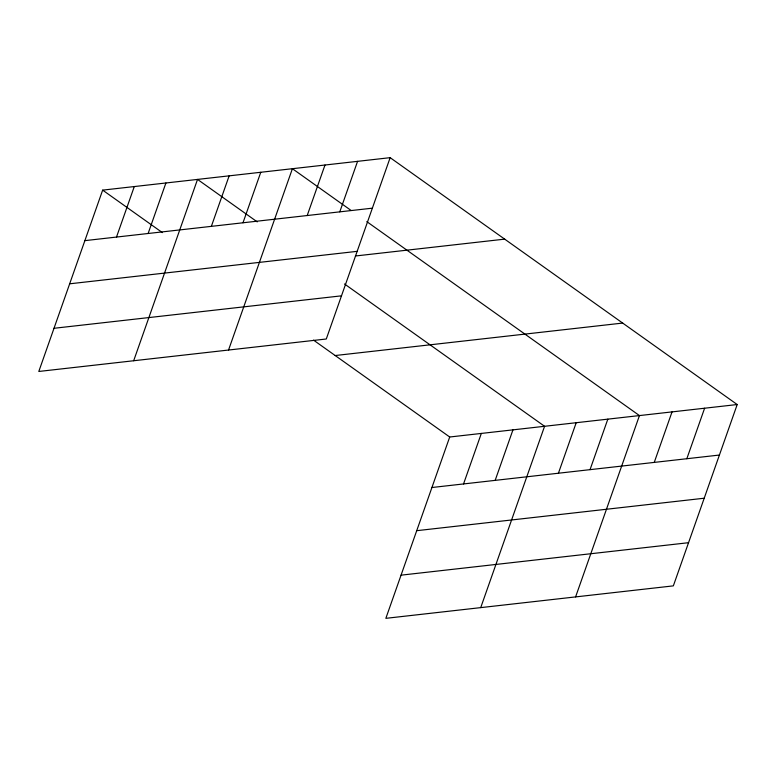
<?xml version="1.0" encoding="UTF-8"?>
<svg xmlns="http://www.w3.org/2000/svg" width="776" height="776" viewBox="0 0 776 776"><rect width="100%" height="100%" fill="white"/><g stroke="black" fill="none" stroke-linecap="round" stroke-linejoin="round"><path stroke-width="1.16" d="M390.153 157.664L102.655 190.13L38.8 371.462L326.289 338.996L390.153 157.664L737.2 404.538L673.345 585.87L385.847 618.336L449.711 437.004L737.2 404.538M116.497 237.068L134.287 186.56M148.119 233.498L165.909 182.981M133.676 360.753L197.531 179.411L257.244 221.887M211.363 226.349L229.153 175.842M242.995 222.78L260.775 172.272M228.542 350.034L292.406 168.702L351.13 210.48M307.199 215.534L324.989 165.026M339.781 211.858L357.571 161.34M463.544 483.943L481.333 433.435M495.166 480.373L512.955 429.855M480.722 607.627L544.577 426.286L344.505 283.967M558.419 473.224L576.199 422.716M590.041 469.655L607.831 419.147M575.598 596.909L639.453 415.577L366.796 221.626M654.246 462.409L672.035 411.891M686.828 458.723L704.618 408.215M84.875 240.638L372.364 208.172M69.665 283.812L357.164 251.346M355.398 255.993L504.681 239.134M54 328.287L341.498 295.831M335.183 355.534L622.672 323.068M431.922 487.512L719.41 455.046M416.712 530.687L704.21 498.221M401.056 575.162L688.545 542.696M102.655 190.13L162.368 232.606M313.553 340.14L449.711 437.004"/></g></svg>
